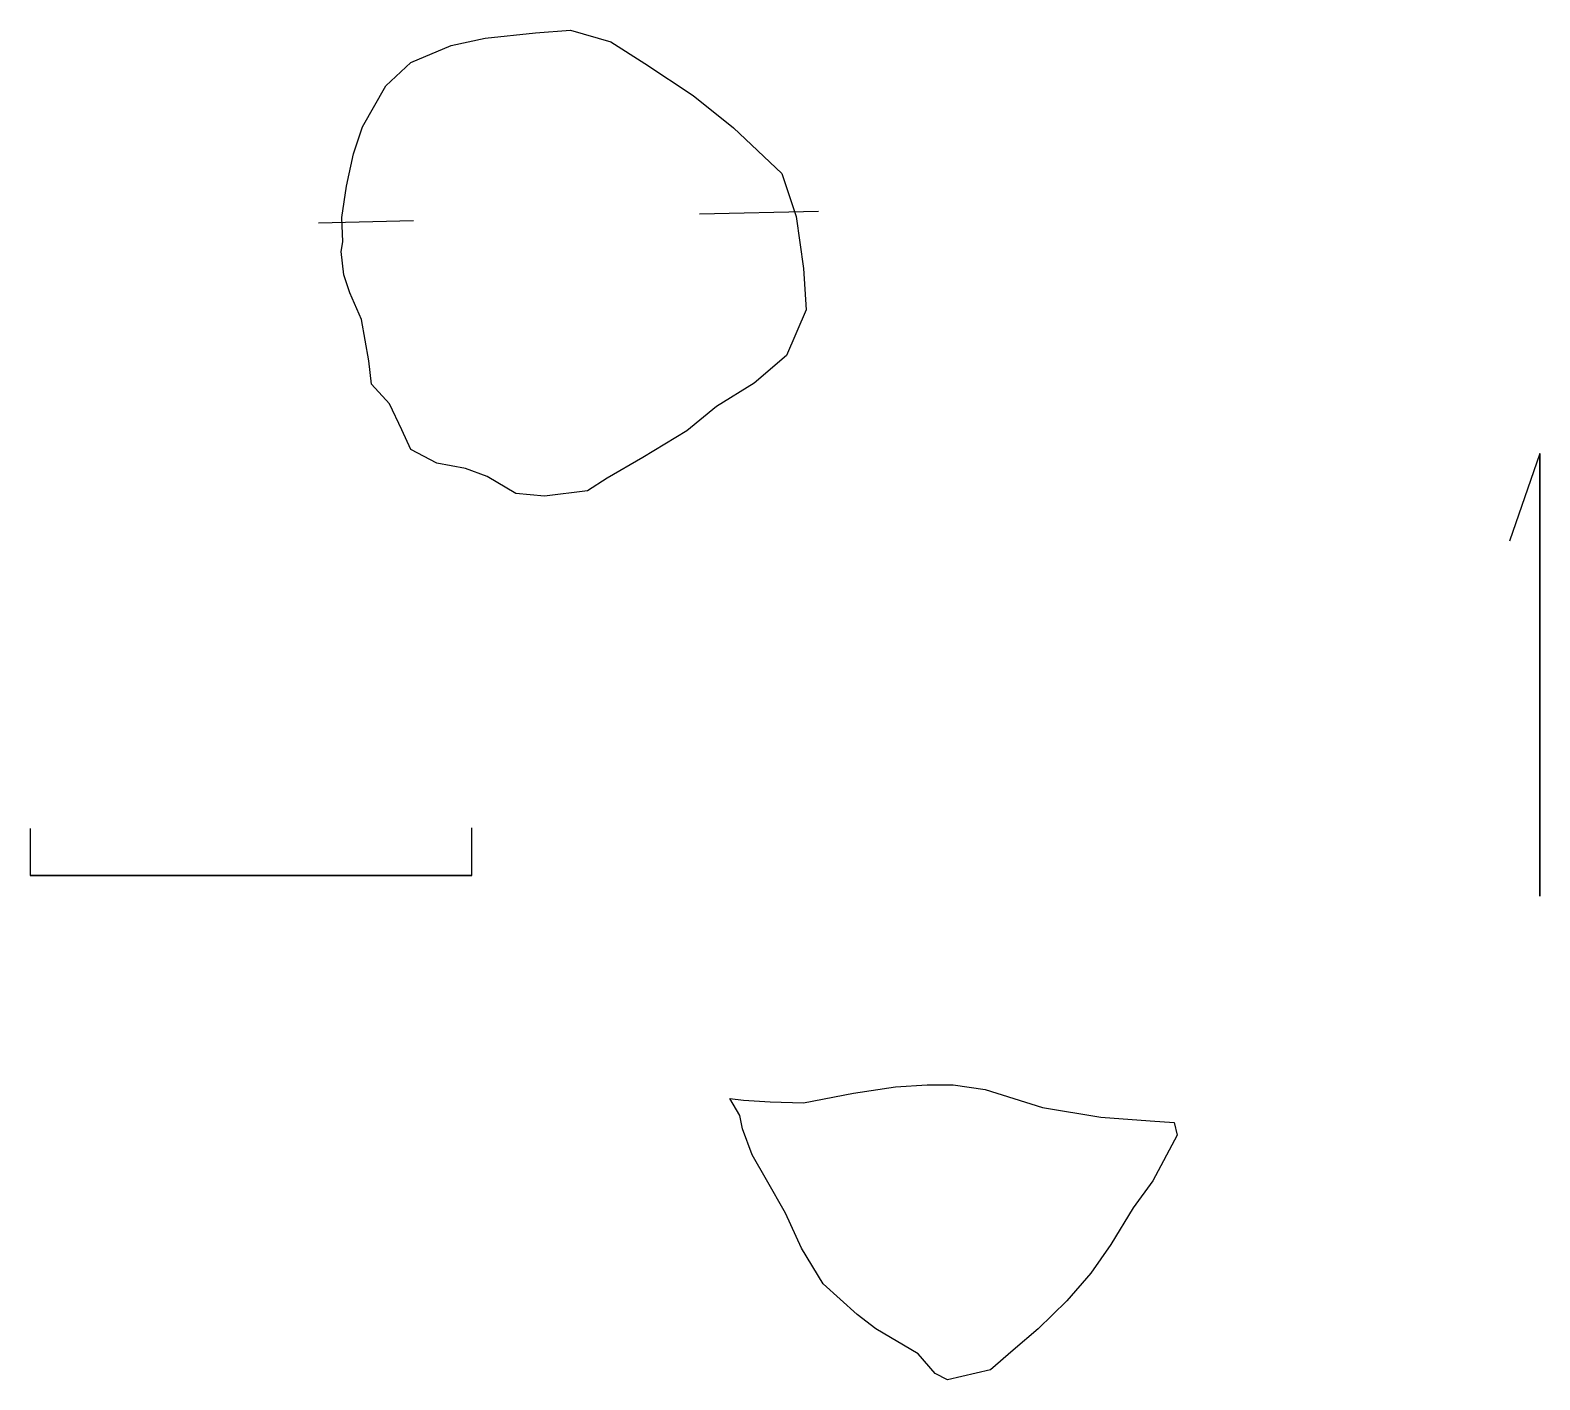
# Model space of a CAD drawing. Extents: x -1224 to 17368, y 3035 to 19653.
import ezdxf

# ---------------------------------------------------------------- set-up
doc = ezdxf.new("R2010")
doc.units = 0
doc.layers.add('LAYER1', color=7, linetype='CONTINUOUS')

msp = doc.modelspace()

# ---------------------------------------------------------------- linework, layer by layer
at = {"layer": 'LAYER1', "color": 7, "linetype": 'CONTINUOUS'}
for points in [[(2615.2404, 17346.6571), (2670.4091, 17732.8708), (2758.6978, 18130.1211), (2869.0351, 18461.1647), (3155.9493, 18968.7684), (3464.9127, 19255.6689), (3961.4777, 19465.3331), (4380.8091, 19553.6061), (4998.751, 19619.8152), (5429.1072, 19652.9192), (5925.6719, 19509.4785), (6344.9878, 19244.6454), (6940.865, 18847.3914), (7437.4298, 18450.1411), (8033.3076, 17887.3672), (8209.869, 17357.6985), (8298.142, 16717.6752), (8331.246, 16210.0727), (8088.4915, 15647.2988), (7691.24, 15305.2317), (7227.7798, 15018.3169), (6863.6323, 14720.3774), (6322.9234, 14389.335), (5881.5271, 14135.5409), (5638.7726, 13981.0576), (5109.1039, 13914.8496), (4755.9808, 13947.9536), (4402.8735, 14157.6047), (4138.0391, 14256.9179), (3784.9318, 14323.1258), (3464.9127, 14488.6482), (3354.5754, 14731.4164), (3200.0781, 15051.4197), (2979.3879, 15294.1903), (2946.2836, 15581.0908), (2858.0107, 16088.6933), (2714.5536, 16419.7381), (2637.3048, 16640.4294), (2604.2005, 16927.343), (2626.2806, 17048.7199), (2615.2404, 17346.6571)], [(17367.6618, 14439.4741), (16994.3003, 13362.0401)], [(17367.6618, 14439.4741), (17367.6618, 8988.3038)], [(17367.6618, 8988.3038), (17367.6618, 14439.4741)], [(-1223.9225, 9824.1252), (-1223.9225, 9243.4566)], [(4216.2088, 9243.4566), (4216.2088, 9829.7465)], [(-1223.9225, 9243.4566), (4216.2088, 9243.4566)], [(4216.2088, 9243.4566), (-1223.9225, 9243.4566)], [(7393.301, 6499.4848), (7558.8228, 6477.4049), (7889.8657, 6455.3406), (8298.142, 6444.3003), (8916.0991, 6565.6934), (9434.7276, 6642.9267), (9820.9401, 6665.0066), (10140.9595, 6665.0066), (10538.211, 6609.8221), (11244.4256, 6389.132), (11961.6959, 6267.7544), (12568.5986, 6223.6102), (12866.5369, 6201.5458), (12899.6409, 6047.0488), (12601.7026, 5484.2755), (12358.9475, 5153.2326), (12083.0729, 4700.8121), (11840.3035, 4347.7045), (11542.364, 4005.6216), (11189.2567, 3663.5385), (10880.2781, 3398.7041), (10604.419, 3155.9493), (10074.7503, 3034.5566), (9920.2533, 3111.8051), (9710.6022, 3354.5754), (9191.9582, 3663.5385), (8960.2279, 3840.0999), (8540.912, 4215.2873), (8276.0776, 4656.6679), (8077.4519, 5087.024), (7845.7215, 5495.3158), (7669.1601, 5804.2943), (7547.7826, 6124.2976), (7514.6786, 6289.8188), (7393.301, 6499.4848)]]:
    msp.add_lwpolyline(points, dxfattribs=at)
at = {"layer": 'LAYER1', "color": 3, "linetype": 'CONTINUOUS'}
for points in [[(2328.3417, 17280.4479), (3498.017, 17307.6964)], [(7018.1139, 17389.7112), (8485.7436, 17423.9065)]]:
    msp.add_lwpolyline(points, dxfattribs=at)

doc.saveas('drawing.dxf')
